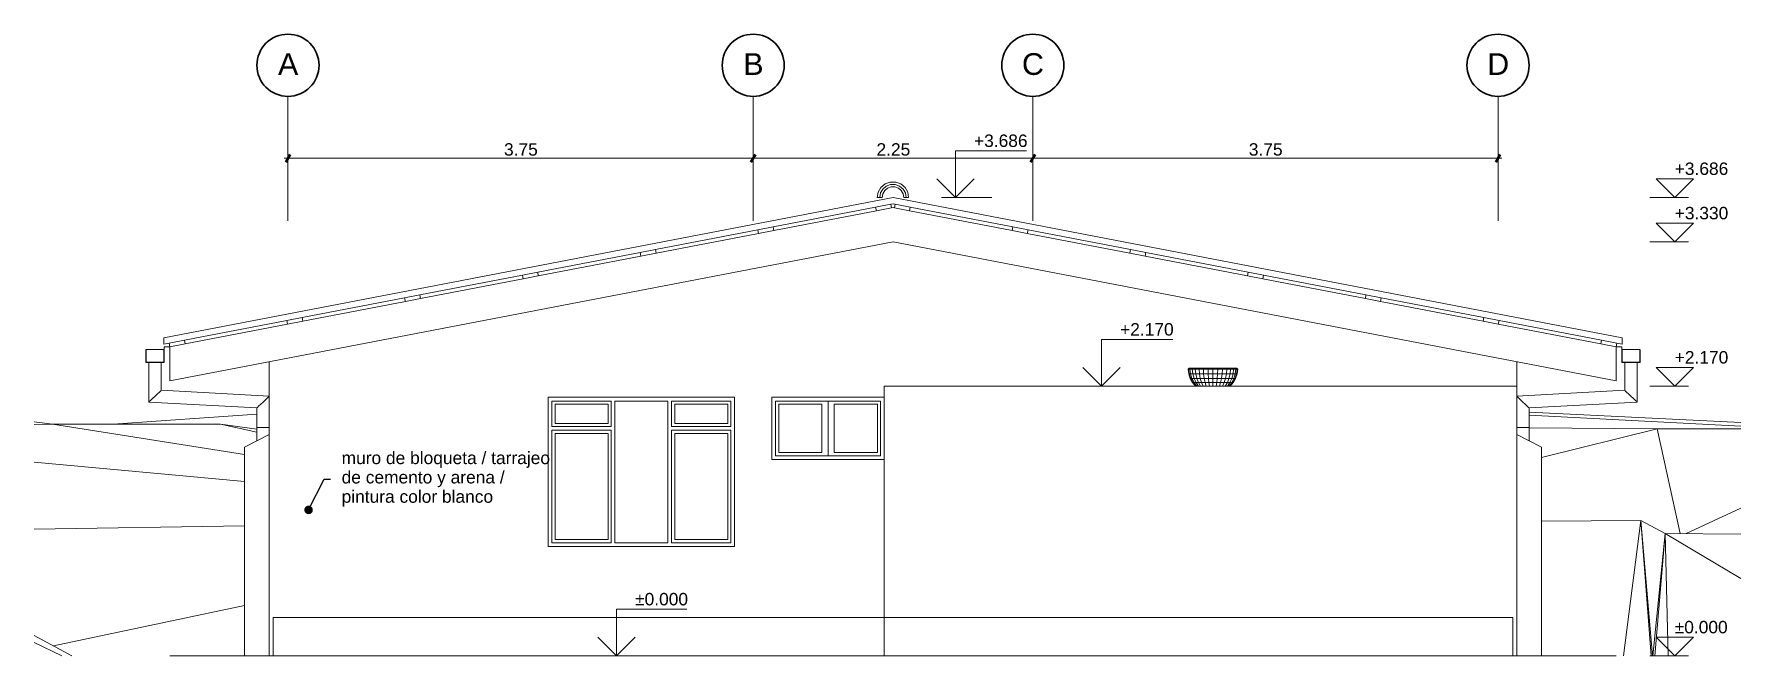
# Model space of a CAD drawing. Header units: metres. Extents: x -41 to 412, y -15 to 25.
# Drawn here: x 342.55 to 356.29, y -14.62 to -9.62 of the extents above; entities that cross this region are included whole.
import ezdxf

# ---------------------------------------------------------------- set-up
doc = ezdxf.new("R2010")
doc.units = ezdxf.units.M
doc.header["$MEASUREMENT"] = 0
for name, color, linetype in [('Annotation - Label', 7, 'Continuous'), ('Dimensioning - General', 7, 'Continuous'), ('Interior - Furniture', 7, 'Continuous'), ('Interior - Lamp', 7, 'Continuous'), ('Shell - Roof', 7, 'Continuous'), ('Site & Landscape - Terrain', 7, 'Continuous'), ('Structural - Bearing', 7, 'Continuous'), ('Structural - Grid', 7, 'Continuous')]:
    doc.layers.add(name, color=color, linetype=linetype)
doc.styles.add('GENERATED_STYLE_2', font='arial.ttf')
doc.dimstyles.new('GENERATED_STYLE__6', dxfattribs={"dimtxt": 0.18, "dimasz": 0.1368, "dimexe": 0.18, "dimexo": 0.0625, "dimgap": 0.09, "dimtad": 0, "dimtih": 1, "dimtoh": 1, "dimdec": 4, "dimzin": 0, "dimdsep": 46, "dimcen": 0.09, "dimadec": 0, "dimazin": 0, "dimtfac": 1, "dimtdec": 4, "dimtmove": 0, "dimatfit": 3, "dimldrblk": 'ARROWHEAD_11', "dimfxl": 1, "dimtolj": 1, "dimtzin": 0, "dimarcsym": 0})
doc.dimstyles.new('GENERATED_STYLE__7', dxfattribs={"dimtxt": 0.1, "dimasz": 0.0475, "dimexe": 0.18, "dimexo": 0.0625, "dimgap": 0.09, "dimtad": 1, "dimtih": 1, "dimtoh": 1, "dimzin": 0, "dimdsep": 46, "dimtxsty": 'GENERATED_STYLE_2', "dimblk": 'ARROWHEAD_2', "dimblk1": 'ARROWHEAD_2', "dimblk2": 'ARROWHEAD_2', "dimcen": 0.09, "dimclrd": 256, "dimclre": 256, "dimclrt": 5, "dimazin": 0, "dimtfac": 1, "dimtdec": 4, "dimtmove": 0, "dimatfit": 3, "dimfxl": 1, "dimtolj": 1, "dimtzin": 0, "dimarcsym": 0})

# ---------------------------------------------------------------- blocks, each defined once
blk = doc.blocks.new('*D60', base_point=(334.601, -14.621))
at = {"layer": 'Dimensioning - General', "color": 151, "linetype": 'Continuous', "lineweight": 20, "true_color": 0x80c2ff, "transparency": 16777216}
for p, q in [((344.594, -10.666), (344.594, -10.572)), ((348.339, -10.666), (348.339, -10.572)), ((344.563, -10.619), (344.594, -10.619)), ((344.594, -10.619), (348.339, -10.619))]:
    blk.add_line(p, q, dxfattribs=at)
at = {"layer": 'Dimensioning - General', "color": 7, "linetype": 'Continuous', "lineweight": 60, "transparency": 16777216}
for p, q in [((344.612, -10.588), (344.576, -10.65)), ((348.357, -10.588), (348.321, -10.65))]:
    blk.add_line(p, q, dxfattribs=at)
at = {"layer": 'Dimensioning - General', "color": 5, "lineweight": 25, "transparency": 16777216, "insert": (346.333, -10.599), "char_height": 0.1, "attachment_point": 7, "style": 'GENERATED_STYLE_2'}
blk.add_mtext('\\A1;3.75', dxfattribs=at)
blk = doc.blocks.new('ARROWHEAD_2')
at = {"color": 0, "linetype": 'Continuous', "lineweight": 0}
for p, q in [((0, 0), (-1, 0)), ((-0.38, -0.66), (0.38, 0.66))]:
    blk.add_line(p, q, dxfattribs=at)
blk = doc.blocks.new('*D61', base_point=(334.601, -14.621))
at = {"layer": 'Dimensioning - General', "color": 151, "linetype": 'Continuous', "lineweight": 20, "true_color": 0x80c2ff, "transparency": 16777216}
for p, q in [((348.339, -10.666), (348.339, -10.572)), ((350.589, -10.666), (350.589, -10.572)), ((348.339, -10.619), (350.589, -10.619))]:
    blk.add_line(p, q, dxfattribs=at)
at = {"layer": 'Dimensioning - General', "color": 7, "linetype": 'Continuous', "lineweight": 60, "transparency": 16777216}
for p, q in [((348.357, -10.588), (348.321, -10.65)), ((350.607, -10.588), (350.571, -10.65))]:
    blk.add_line(p, q, dxfattribs=at)
at = {"layer": 'Dimensioning - General', "color": 5, "lineweight": 25, "transparency": 16777216, "insert": (349.331, -10.599), "char_height": 0.1, "attachment_point": 7, "style": 'GENERATED_STYLE_2'}
blk.add_mtext('\\A1;2.25', dxfattribs=at)
blk = doc.blocks.new('*D62', base_point=(334.601, -14.621))
at = {"layer": 'Dimensioning - General', "color": 151, "linetype": 'Continuous', "lineweight": 20, "true_color": 0x80c2ff, "transparency": 16777216}
for p, q in [((350.589, -10.666), (350.589, -10.572)), ((354.334, -10.666), (354.334, -10.572)), ((350.589, -10.619), (354.334, -10.619)), ((354.334, -10.619), (354.364, -10.619))]:
    blk.add_line(p, q, dxfattribs=at)
at = {"layer": 'Dimensioning - General', "color": 7, "linetype": 'Continuous', "lineweight": 60, "transparency": 16777216}
for p, q in [((350.607, -10.588), (350.571, -10.65)), ((354.316, -10.65), (354.352, -10.588))]:
    blk.add_line(p, q, dxfattribs=at)
at = {"layer": 'Dimensioning - General', "color": 5, "lineweight": 25, "transparency": 16777216, "insert": (352.328, -10.599), "char_height": 0.1, "attachment_point": 7, "style": 'GENERATED_STYLE_2'}
blk.add_mtext('\\A1;3.75', dxfattribs=at)
blk = doc.blocks.new('ARROWHEAD_11')
at = {"color": 0, "linetype": 'Continuous', "lineweight": 0}
blk.add_line((0, 0), (-1, 0), dxfattribs=at)
at = {"color": 0, "linetype": 'Continuous', "lineweight": 0, "const_width": 0.25, "flags": 128}
blk.add_lwpolyline([(-0.125, 0, 1), (0.125, 0, 1)], format="xyb", close=True, dxfattribs=at)

msp = doc.modelspace()

# ---------------------------------------------------------------- linework, layer by layer
at = {"layer": 'Dimensioning - General', "color": 7, "linetype": 'Continuous', "lineweight": 13}
for p, q in [((349.966, -10.934), (349.966, -10.559)), ((349.966, -10.559), (350.538, -10.559)), ((349.966, -10.934), (349.816, -10.784)), ((350.116, -10.784), (349.966, -10.934)), ((355.756, -10.934), (355.606, -10.784)), ((355.606, -10.784), (355.906, -10.784)), ((355.906, -10.784), (355.756, -10.934)), ((355.756, -11.291), (355.606, -11.141)), ((355.606, -11.141), (355.906, -11.141)), ((355.906, -11.141), (355.756, -11.291)), ((351.142, -12.451), (351.142, -12.076)), ((351.142, -12.076), (351.715, -12.076)), ((351.142, -12.451), (350.992, -12.301)), ((351.292, -12.301), (351.142, -12.451)), ((355.756, -12.451), (355.606, -12.301)), ((355.606, -12.301), (355.906, -12.301)), ((355.906, -12.301), (355.756, -12.451)), ((347.238, -14.621), (347.238, -14.246)), ((347.238, -14.246), (347.805, -14.246)), ((347.238, -14.621), (347.088, -14.471)), ((347.388, -14.471), (347.238, -14.621)), ((355.756, -14.621), (355.606, -14.471)), ((355.606, -14.471), (355.906, -14.471)), ((355.906, -14.471), (355.756, -14.621))]:
    msp.add_line(p, q, dxfattribs=at)
at = {"layer": 'Dimensioning - General', "color": 151, "linetype": 'Continuous', "lineweight": 20, "true_color": 0x80c2ff}
for p, q in [((349.966, -10.934), (349.853, -10.934)), ((349.966, -10.934), (350.26, -10.934)), ((355.756, -10.934), (355.556, -10.934)), ((355.756, -10.934), (355.868, -10.934)), ((355.756, -11.291), (355.556, -11.291)), ((355.756, -11.291), (355.868, -11.291)), ((351.142, -12.451), (351.03, -12.451)), ((351.142, -12.451), (351.436, -12.451)), ((355.756, -12.451), (355.556, -12.451)), ((355.756, -12.451), (355.868, -12.451)), ((347.238, -14.621), (346.944, -14.621)), ((347.238, -14.621), (347.35, -14.621)), ((355.756, -14.621), (355.556, -14.621)), ((355.756, -14.621), (355.868, -14.621))]:
    msp.add_line(p, q, dxfattribs=at)
at = {"layer": 'Interior - Furniture', "color": 104, "linetype": 'Continuous', "lineweight": 13, "true_color": 0x029e21}
for p, q in [((349.367, -10.853), (349.4, -10.825)), ((349.382, -10.866), (349.41, -10.842)), ((349.4, -10.825), (349.442, -10.81)), ((349.41, -10.842), (349.445, -10.829)), ((349.42, -10.859), (349.449, -10.849)), ((349.442, -10.81), (349.486, -10.81)), ((349.445, -10.829), (349.482, -10.829)), ((349.449, -10.849), (349.479, -10.849)), ((349.479, -10.849), (349.507, -10.859)), ((349.482, -10.829), (349.517, -10.842)), ((349.486, -10.81), (349.527, -10.825)), ((349.517, -10.842), (349.545, -10.866)), ((349.527, -10.825), (349.561, -10.853)), ((349.337, -10.934), (349.345, -10.891)), ((349.337, -10.934), (349.337, -10.934)), ((349.337, -10.934), (349.357, -10.934)), ((349.345, -10.891), (349.367, -10.853)), ((349.357, -10.934), (349.364, -10.898)), ((349.357, -10.934), (349.357, -10.934)), ((349.357, -10.934), (349.377, -10.934)), ((349.357, -10.934), (349.357, -10.934)), ((349.364, -10.898), (349.382, -10.866)), ((349.377, -10.934), (349.382, -10.905)), ((349.377, -10.934), (349.377, -10.934)), ((349.382, -10.905), (349.397, -10.879)), ((349.397, -10.879), (349.42, -10.859)), ((349.452, -11.018), (349.447, -10.988)), ((349.475, -11.018), (349.481, -10.988)), ((349.507, -10.859), (349.53, -10.879)), ((349.53, -10.879), (349.545, -10.905)), ((349.545, -10.866), (349.564, -10.898)), ((349.545, -10.905), (349.55, -10.934)), ((349.57, -10.934), (349.55, -10.934)), ((349.55, -10.934), (349.55, -10.934)), ((349.561, -10.853), (349.583, -10.891)), ((349.564, -10.898), (349.57, -10.934)), ((349.57, -10.934), (349.57, -10.934)), ((349.59, -10.934), (349.57, -10.934)), ((349.57, -10.934), (349.57, -10.934)), ((349.583, -10.891), (349.59, -10.934)), ((349.59, -10.934), (349.59, -10.934)), ((349.33, -11.041), (349.324, -11.012)), ((349.452, -11.018), (349.33, -11.041)), ((349.475, -11.018), (349.598, -11.041)), ((349.598, -11.041), (349.603, -11.012)), ((348.382, -11.224), (348.376, -11.194)), ((348.505, -11.2), (348.382, -11.224)), ((348.505, -11.2), (348.499, -11.171)), ((350.423, -11.2), (350.428, -11.171)), ((350.423, -11.2), (350.545, -11.224)), ((350.545, -11.224), (350.551, -11.194)), ((347.434, -11.406), (347.429, -11.376)), ((347.557, -11.382), (347.434, -11.406)), ((347.557, -11.382), (347.551, -11.353)), ((351.37, -11.382), (351.376, -11.353)), ((351.37, -11.382), (351.493, -11.406)), ((351.493, -11.406), (351.499, -11.376)), ((346.609, -11.564), (346.604, -11.535)), ((352.318, -11.564), (352.324, -11.535)), ((346.487, -11.588), (346.481, -11.558)), ((346.609, -11.564), (346.487, -11.588)), ((352.318, -11.564), (352.441, -11.588)), ((352.441, -11.588), (352.446, -11.558)), ((345.539, -11.77), (345.533, -11.741)), ((345.662, -11.747), (345.539, -11.77)), ((345.662, -11.747), (345.656, -11.717)), ((353.266, -11.747), (353.271, -11.717)), ((353.266, -11.747), (353.388, -11.77)), ((353.388, -11.77), (353.394, -11.741)), ((344.591, -11.952), (344.586, -11.923)), ((344.714, -11.929), (344.591, -11.952)), ((344.714, -11.929), (344.708, -11.899)), ((354.213, -11.929), (354.219, -11.899)), ((354.213, -11.929), (354.336, -11.952)), ((354.336, -11.952), (354.342, -11.923)), ((343.766, -12.111), (343.761, -12.081)), ((355.161, -12.111), (355.167, -12.081)), ((343.45, -12.156), (343.45, -12.26)), ((343.594, -12.158), (343.454, -12.158)), ((343.454, -12.158), (343.454, -12.258)), ((343.594, -12.258), (343.594, -12.158)), ((343.598, -12.156), (343.598, -12.136)), ((343.598, -12.136), (343.644, -12.136)), ((343.598, -12.26), (343.598, -12.156)), ((343.644, -12.134), (343.638, -12.105)), ((343.766, -12.111), (343.644, -12.134)), ((355.161, -12.111), (355.284, -12.134)), ((355.284, -12.134), (355.289, -12.105)), ((355.33, -12.136), (355.284, -12.136)), ((355.33, -12.156), (355.33, -12.136)), ((355.33, -12.26), (355.33, -12.156)), ((355.334, -12.158), (355.474, -12.158)), ((355.334, -12.258), (355.334, -12.158)), ((355.474, -12.158), (355.474, -12.258)), ((355.478, -12.156), (355.478, -12.26)), ((343.45, -12.26), (343.598, -12.26)), ((343.454, -12.258), (343.594, -12.258)), ((355.478, -12.26), (355.33, -12.26)), ((355.474, -12.258), (355.334, -12.258))]:
    msp.add_line(p, q, dxfattribs=at)
at = {"layer": 'Interior - Furniture', "color": 95, "linetype": 'Continuous', "lineweight": 15, "true_color": 0x41c341}
for p, q in [((343.474, -12.258), (343.474, -12.58)), ((343.574, -12.258), (343.574, -12.485)), ((355.354, -12.258), (355.354, -12.485)), ((355.454, -12.258), (355.454, -12.58)), ((343.543, -12.514), (343.559, -12.499)), ((343.559, -12.499), (343.57, -12.489)), ((343.57, -12.489), (343.574, -12.485)), ((343.574, -12.485), (344.444, -12.532)), ((355.354, -12.485), (354.484, -12.532)), ((355.358, -12.489), (355.354, -12.485)), ((355.368, -12.499), (355.358, -12.489)), ((355.385, -12.514), (355.368, -12.499)), ((343.474, -12.58), (343.478, -12.576)), ((343.474, -12.58), (344.344, -12.627)), ((343.478, -12.576), (343.488, -12.566)), ((343.488, -12.566), (343.505, -12.551)), ((343.505, -12.551), (343.524, -12.533)), ((343.524, -12.533), (343.543, -12.514)), ((344.344, -12.627), (344.348, -12.623)), ((344.344, -12.627), (344.344, -12.785)), ((344.348, -12.623), (344.358, -12.613)), ((344.358, -12.613), (344.375, -12.597)), ((344.375, -12.597), (344.394, -12.579)), ((344.394, -12.579), (344.413, -12.561)), ((344.413, -12.561), (344.429, -12.546)), ((344.429, -12.546), (344.44, -12.536)), ((344.44, -12.536), (344.444, -12.532)), ((354.488, -12.536), (354.484, -12.532)), ((354.498, -12.546), (354.488, -12.536)), ((354.515, -12.561), (354.498, -12.546)), ((354.534, -12.579), (354.515, -12.561)), ((354.553, -12.597), (354.534, -12.579)), ((354.569, -12.613), (354.553, -12.597)), ((354.58, -12.623), (354.569, -12.613)), ((354.584, -12.627), (354.58, -12.623)), ((355.454, -12.58), (354.584, -12.627)), ((354.584, -12.627), (354.584, -12.785)), ((355.404, -12.533), (355.385, -12.514)), ((355.423, -12.551), (355.404, -12.533)), ((355.439, -12.566), (355.423, -12.551)), ((355.45, -12.576), (355.439, -12.566)), ((355.454, -12.58), (355.45, -12.576)), ((344.344, -12.785), (344.344, -12.891)), ((344.344, -12.785), (344.348, -12.785)), ((344.348, -12.785), (344.358, -12.785)), ((344.358, -12.785), (344.375, -12.785)), ((344.375, -12.785), (344.394, -12.785)), ((344.394, -12.785), (344.413, -12.785)), ((344.413, -12.785), (344.429, -12.785)), ((344.429, -12.785), (344.44, -12.785)), ((344.44, -12.785), (344.444, -12.785)), ((354.488, -12.785), (354.484, -12.785)), ((354.498, -12.785), (354.488, -12.785)), ((354.515, -12.785), (354.498, -12.785)), ((354.534, -12.785), (354.515, -12.785)), ((354.553, -12.785), (354.534, -12.785)), ((354.569, -12.785), (354.553, -12.785)), ((354.58, -12.785), (354.569, -12.785)), ((354.584, -12.785), (354.58, -12.785)), ((354.584, -12.785), (354.584, -12.891))]:
    msp.add_line(p, q, dxfattribs=at)
at = {"layer": 'Interior - Lamp', "color": 2, "linetype": 'Continuous', "lineweight": 13, "true_color": 0xffeb28}
for p, q in [((351.849, -12.308), (351.839, -12.315)), ((351.839, -12.315), (351.843, -12.315)), ((351.839, -12.315), (351.844, -12.353)), ((351.852, -12.308), (351.843, -12.315)), ((351.843, -12.315), (351.854, -12.315)), ((351.843, -12.315), (351.848, -12.353)), ((351.844, -12.353), (351.848, -12.353)), ((351.844, -12.353), (351.856, -12.389)), ((351.848, -12.353), (351.859, -12.353)), ((351.848, -12.353), (351.86, -12.389)), ((351.849, -12.308), (351.852, -12.308)), ((351.849, -12.308), (351.849, -12.308)), ((351.849, -12.308), (351.849, -12.308)), ((351.852, -12.308), (351.863, -12.308)), ((351.863, -12.308), (351.854, -12.315)), ((351.854, -12.315), (351.873, -12.315)), ((351.854, -12.315), (351.859, -12.353)), ((351.859, -12.353), (351.877, -12.353)), ((351.859, -12.353), (351.87, -12.389)), ((351.863, -12.308), (351.881, -12.308)), ((351.881, -12.308), (351.873, -12.315)), ((351.873, -12.315), (351.897, -12.315)), ((351.873, -12.315), (351.877, -12.353)), ((351.877, -12.353), (351.901, -12.353)), ((351.877, -12.353), (351.887, -12.389)), ((351.881, -12.308), (351.904, -12.308)), ((351.904, -12.308), (351.897, -12.315)), ((351.897, -12.315), (351.928, -12.315)), ((351.897, -12.315), (351.901, -12.353)), ((351.901, -12.353), (351.93, -12.353)), ((351.901, -12.353), (351.91, -12.389)), ((351.904, -12.308), (351.933, -12.308)), ((351.933, -12.308), (351.928, -12.315)), ((351.928, -12.315), (351.962, -12.315)), ((351.928, -12.315), (351.93, -12.353)), ((351.93, -12.353), (351.964, -12.353)), ((351.93, -12.353), (351.937, -12.389)), ((351.933, -12.308), (351.966, -12.308)), ((351.966, -12.308), (351.962, -12.315)), ((351.962, -12.315), (352, -12.315)), ((351.962, -12.315), (351.964, -12.353)), ((351.964, -12.353), (352.001, -12.353)), ((351.964, -12.353), (351.969, -12.389)), ((351.966, -12.308), (352.002, -12.308)), ((352.002, -12.308), (352, -12.315)), ((352, -12.315), (352.039, -12.315)), ((352, -12.315), (352.001, -12.353)), ((352.001, -12.353), (352.039, -12.353)), ((352.001, -12.353), (352.003, -12.389)), ((352.002, -12.308), (352.039, -12.308)), ((352.039, -12.308), (352.076, -12.308)), ((352.039, -12.308), (352.039, -12.315)), ((352.039, -12.315), (352.078, -12.315)), ((352.039, -12.315), (352.039, -12.353)), ((352.039, -12.353), (352.077, -12.353)), ((352.039, -12.353), (352.039, -12.389)), ((352.077, -12.353), (352.074, -12.389)), ((352.076, -12.308), (352.111, -12.308)), ((352.076, -12.308), (352.078, -12.315)), ((352.078, -12.315), (352.077, -12.353)), ((352.077, -12.353), (352.113, -12.353)), ((352.078, -12.315), (352.115, -12.315)), ((352.113, -12.353), (352.109, -12.389)), ((352.111, -12.308), (352.144, -12.308)), ((352.111, -12.308), (352.115, -12.315)), ((352.115, -12.315), (352.113, -12.353)), ((352.113, -12.353), (352.147, -12.353)), ((352.115, -12.315), (352.15, -12.315)), ((352.147, -12.353), (352.14, -12.389)), ((352.144, -12.308), (352.173, -12.308)), ((352.144, -12.308), (352.15, -12.315)), ((352.15, -12.315), (352.147, -12.353)), ((352.147, -12.353), (352.177, -12.353)), ((352.15, -12.315), (352.18, -12.315)), ((352.177, -12.353), (352.168, -12.389)), ((352.173, -12.308), (352.197, -12.308)), ((352.173, -12.308), (352.18, -12.315)), ((352.18, -12.315), (352.177, -12.353)), ((352.177, -12.353), (352.201, -12.353)), ((352.18, -12.315), (352.205, -12.315)), ((352.201, -12.353), (352.191, -12.389)), ((352.197, -12.308), (352.214, -12.308)), ((352.197, -12.308), (352.205, -12.315)), ((352.205, -12.315), (352.201, -12.353)), ((352.201, -12.353), (352.219, -12.353)), ((352.205, -12.315), (352.223, -12.315)), ((352.219, -12.353), (352.208, -12.389)), ((352.214, -12.308), (352.225, -12.308)), ((352.214, -12.308), (352.223, -12.315)), ((352.23, -12.353), (352.218, -12.389)), ((352.223, -12.315), (352.219, -12.353)), ((352.219, -12.353), (352.23, -12.353)), ((352.234, -12.353), (352.221, -12.389)), ((352.223, -12.315), (352.235, -12.315)), ((352.225, -12.308), (352.229, -12.308)), ((352.225, -12.308), (352.235, -12.315)), ((352.229, -12.308), (352.239, -12.315)), ((352.229, -12.308), (352.229, -12.308)), ((352.229, -12.308), (352.229, -12.308)), ((352.235, -12.315), (352.23, -12.353)), ((352.23, -12.353), (352.234, -12.353)), ((352.239, -12.315), (352.234, -12.353)), ((352.235, -12.315), (352.239, -12.315)), ((351.856, -12.389), (351.86, -12.389)), ((351.856, -12.389), (351.875, -12.422)), ((351.86, -12.389), (351.87, -12.389)), ((351.86, -12.389), (351.878, -12.422)), ((351.87, -12.389), (351.887, -12.389)), ((351.87, -12.389), (351.887, -12.422)), ((351.875, -12.422), (351.878, -12.422)), ((351.875, -12.422), (351.899, -12.451)), ((351.878, -12.422), (351.887, -12.422)), ((351.878, -12.422), (351.902, -12.451)), ((351.887, -12.389), (351.91, -12.389)), ((351.887, -12.389), (351.903, -12.422)), ((351.887, -12.422), (351.903, -12.422)), ((351.887, -12.422), (351.91, -12.451)), ((351.903, -12.422), (351.923, -12.422)), ((351.903, -12.422), (351.922, -12.451)), ((351.91, -12.389), (351.937, -12.389)), ((351.91, -12.389), (351.923, -12.422)), ((351.923, -12.422), (351.948, -12.422)), ((351.923, -12.422), (351.94, -12.451)), ((351.937, -12.389), (351.969, -12.389)), ((351.937, -12.389), (351.948, -12.422)), ((351.948, -12.422), (351.976, -12.422)), ((351.948, -12.422), (351.961, -12.451)), ((351.969, -12.389), (352.003, -12.389)), ((351.969, -12.389), (351.976, -12.422)), ((351.976, -12.422), (352.007, -12.422)), ((351.976, -12.422), (351.985, -12.451)), ((352.003, -12.389), (352.039, -12.389)), ((352.003, -12.389), (352.007, -12.422)), ((352.007, -12.422), (352.039, -12.422)), ((352.007, -12.422), (352.011, -12.451)), ((352.039, -12.389), (352.074, -12.389)), ((352.039, -12.389), (352.039, -12.422)), ((352.039, -12.422), (352.071, -12.422)), ((352.039, -12.422), (352.039, -12.451)), ((352.071, -12.422), (352.066, -12.451)), ((352.074, -12.389), (352.071, -12.422)), ((352.071, -12.422), (352.101, -12.422)), ((352.074, -12.389), (352.109, -12.389)), ((352.101, -12.422), (352.092, -12.451)), ((352.109, -12.389), (352.101, -12.422)), ((352.101, -12.422), (352.13, -12.422)), ((352.109, -12.389), (352.14, -12.389)), ((352.13, -12.422), (352.116, -12.451)), ((352.14, -12.389), (352.13, -12.422)), ((352.13, -12.422), (352.155, -12.422)), ((352.155, -12.422), (352.138, -12.451)), ((352.14, -12.389), (352.168, -12.389)), ((352.168, -12.389), (352.155, -12.422)), ((352.155, -12.422), (352.175, -12.422)), ((352.175, -12.422), (352.155, -12.451)), ((352.168, -12.389), (352.191, -12.389)), ((352.19, -12.422), (352.168, -12.451)), ((352.191, -12.389), (352.175, -12.422)), ((352.175, -12.422), (352.19, -12.422)), ((352.199, -12.422), (352.176, -12.451)), ((352.203, -12.422), (352.179, -12.451)), ((352.208, -12.389), (352.19, -12.422)), ((352.19, -12.422), (352.199, -12.422)), ((352.191, -12.389), (352.208, -12.389)), ((352.218, -12.389), (352.199, -12.422)), ((352.199, -12.422), (352.203, -12.422)), ((352.221, -12.389), (352.203, -12.422)), ((352.208, -12.389), (352.218, -12.389)), ((352.218, -12.389), (352.221, -12.389))]:
    msp.add_line(p, q, dxfattribs=at)
at = {"layer": 'Shell - Roof', "color": 23, "linetype": 'Continuous', "lineweight": 13, "true_color": 0xbf8080}
for p, q in [((343.594, -12.063), (349.464, -10.934)), ((349.447, -10.988), (349.324, -11.012)), ((349.464, -10.985), (349.447, -10.988)), ((349.464, -10.934), (355.334, -12.063)), ((349.481, -10.988), (349.464, -10.985)), ((349.603, -11.012), (349.481, -10.988)), ((349.324, -11.012), (348.499, -11.171)), ((348.505, -11.2), (349.33, -11.041)), ((349.452, -11.018), (349.464, -11.016)), ((349.464, -11.016), (349.475, -11.018)), ((349.598, -11.041), (350.423, -11.2)), ((350.428, -11.171), (349.603, -11.012)), ((348.376, -11.194), (347.551, -11.353)), ((347.557, -11.382), (348.382, -11.224)), ((348.499, -11.171), (348.376, -11.194)), ((350.551, -11.194), (350.428, -11.171)), ((350.545, -11.224), (351.37, -11.382)), ((351.376, -11.353), (350.551, -11.194)), ((349.464, -11.291), (343.644, -12.409)), ((347.429, -11.376), (346.604, -11.535)), ((347.551, -11.353), (347.429, -11.376)), ((355.284, -12.409), (349.464, -11.291)), ((351.499, -11.376), (351.376, -11.353)), ((352.324, -11.535), (351.499, -11.376)), ((346.604, -11.535), (346.481, -11.558)), ((346.609, -11.564), (347.434, -11.406)), ((351.493, -11.406), (352.318, -11.564)), ((352.446, -11.558), (352.324, -11.535)), ((346.481, -11.558), (345.656, -11.717)), ((345.662, -11.747), (346.487, -11.588)), ((352.441, -11.588), (353.266, -11.747)), ((353.271, -11.717), (352.446, -11.558)), ((345.533, -11.741), (344.708, -11.899)), ((344.714, -11.929), (345.539, -11.77)), ((345.656, -11.717), (345.533, -11.741)), ((353.394, -11.741), (353.271, -11.717)), ((353.388, -11.77), (354.213, -11.929)), ((354.219, -11.899), (353.394, -11.741)), ((344.586, -11.923), (343.761, -12.081)), ((344.708, -11.899), (344.586, -11.923)), ((354.342, -11.923), (354.219, -11.899)), ((355.167, -12.081), (354.342, -11.923)), ((343.594, -12.063), (343.594, -12.114)), ((343.761, -12.081), (343.638, -12.105)), ((343.766, -12.111), (344.591, -11.952)), ((354.336, -11.952), (355.161, -12.111)), ((355.289, -12.105), (355.167, -12.081)), ((355.334, -12.063), (355.334, -12.114)), ((343.638, -12.105), (343.594, -12.114)), ((343.644, -12.134), (343.644, -12.409)), ((355.284, -12.134), (355.284, -12.409)), ((355.334, -12.114), (355.289, -12.105))]:
    msp.add_line(p, q, dxfattribs=at)
at = {"layer": 'Site & Landscape - Terrain', "color": 54, "linetype": 'Continuous', "lineweight": 13}
for p, q in [((342.551, -12.738), (342.7, -12.757)), ((342.551, -12.76), (342.7, -12.757)), ((344.244, -13.001), (342.7, -12.757)), ((344.051, -12.757), (342.7, -12.757)), ((344.344, -12.678), (343.187, -12.757)), ((344.344, -12.821), (344.051, -12.757)), ((344.051, -12.757), (344.344, -12.798)), ((354.584, -12.662), (356.288, -12.745)), ((354.584, -12.684), (356.288, -12.774)), ((344.444, -12.841), (344.244, -12.941)), ((354.484, -12.841), (354.684, -12.941)), ((354.584, -12.787), (355.616, -12.796)), ((355.616, -12.796), (354.684, -13.025)), ((356.288, -12.794), (355.616, -12.796)), ((355.616, -12.796), (356.288, -12.796)), ((355.801, -13.637), (355.616, -12.796)), ((344.244, -12.941), (344.244, -14.621)), ((354.684, -12.941), (354.684, -14.621)), ((342.551, -13.063), (344.244, -13.219)), ((356.288, -13.433), (355.848, -13.637)), ((344.244, -13.574), (342.551, -13.601)), ((355.482, -13.531), (354.684, -13.537)), ((355.482, -13.531), (355.345, -14.621)), ((355.567, -14.621), (355.482, -13.531)), ((355.482, -13.531), (355.68, -13.636)), ((355.482, -13.531), (355.578, -14.621)), ((355.68, -13.636), (355.58, -14.621)), ((355.68, -13.636), (355.596, -14.621)), ((355.68, -13.636), (356.288, -13.641)), ((355.68, -13.636), (356.288, -13.998)), ((355.68, -13.636), (355.703, -14.621)), ((342.706, -14.54), (344.244, -14.216)), ((342.551, -14.457), (342.855, -14.621)), ((342.774, -14.621), (342.551, -14.512))]:
    msp.add_line(p, q, dxfattribs=at)
at = {"layer": 'Structural - Bearing', "color": 251, "linetype": 'Continuous', "lineweight": 20, "true_color": 0x6a6a6a}
for p, q in [((344.444, -14.311), (344.444, -12.256)), ((354.484, -12.451), (354.484, -12.256)), ((349.394, -12.451), (354.334, -12.451)), ((349.394, -12.451), (349.394, -14.311)), ((354.334, -12.451), (354.484, -12.451)), ((354.484, -12.451), (354.484, -14.311)), ((346.689, -13.741), (346.689, -12.541)), ((346.689, -12.541), (348.189, -12.541)), ((348.189, -12.541), (348.189, -13.741)), ((348.489, -13.041), (348.489, -12.541)), ((348.489, -12.541), (349.394, -12.541)), ((349.394, -13.041), (348.489, -13.041)), ((348.189, -13.741), (346.689, -13.741)), ((344.444, -14.621), (344.444, -14.311)), ((344.474, -14.311), (344.744, -14.311)), ((344.474, -14.311), (344.474, -14.621)), ((349.394, -14.311), (344.744, -14.311)), ((349.394, -14.311), (349.394, -14.621)), ((349.394, -14.311), (354.334, -14.311)), ((354.334, -14.311), (354.454, -14.311)), ((354.454, -14.621), (354.454, -14.311)), ((354.484, -14.311), (354.484, -14.621))]:
    msp.add_line(p, q, dxfattribs=at)
at = {"layer": 'Structural - Bearing', "color": 30, "linetype": 'Continuous', "lineweight": 18, "true_color": 0xff6600}
for p, q in [((346.719, -12.776), (346.719, -12.571)), ((346.719, -12.571), (347.195, -12.571)), ((346.744, -12.751), (346.744, -12.596)), ((346.744, -12.596), (347.17, -12.596)), ((347.17, -12.596), (347.17, -12.751)), ((347.195, -12.571), (347.195, -12.776)), ((347.225, -13.711), (347.225, -12.571)), ((347.225, -12.571), (347.652, -12.571)), ((347.652, -12.571), (347.652, -13.711)), ((347.682, -12.776), (347.682, -12.571)), ((347.682, -12.571), (348.159, -12.571)), ((347.707, -12.751), (347.707, -12.596)), ((347.707, -12.596), (348.134, -12.596)), ((348.134, -12.596), (348.134, -12.751)), ((348.159, -12.571), (348.159, -12.776)), ((348.519, -13.011), (348.519, -12.571)), ((348.519, -12.571), (349.364, -12.571)), ((348.544, -12.986), (348.544, -12.596)), ((348.544, -12.596), (348.891, -12.596)), ((348.891, -12.596), (348.891, -12.986)), ((348.941, -12.571), (348.941, -12.596)), ((348.941, -12.596), (348.941, -12.986)), ((348.991, -12.986), (348.991, -12.596)), ((348.991, -12.596), (349.339, -12.596)), ((349.339, -12.596), (349.339, -12.986)), ((349.364, -12.571), (349.364, -13.011)), ((347.195, -12.776), (346.719, -12.776)), ((347.17, -12.751), (346.744, -12.751)), ((348.159, -12.776), (347.682, -12.776)), ((348.134, -12.751), (347.707, -12.751)), ((346.719, -13.711), (346.719, -12.806)), ((346.719, -12.806), (347.195, -12.806)), ((346.744, -13.686), (346.744, -12.831)), ((346.744, -12.831), (347.17, -12.831)), ((347.17, -12.831), (347.17, -13.686)), ((347.195, -12.806), (347.195, -13.711)), ((347.682, -13.711), (347.682, -12.806)), ((347.682, -12.806), (348.159, -12.806)), ((347.707, -13.686), (347.707, -12.831)), ((347.707, -12.831), (348.134, -12.831)), ((348.134, -12.831), (348.134, -13.686)), ((348.159, -12.806), (348.159, -13.711)), ((349.364, -13.011), (348.519, -13.011)), ((348.891, -12.986), (348.544, -12.986)), ((348.941, -12.986), (348.941, -13.011)), ((349.339, -12.986), (348.991, -12.986)), ((347.195, -13.711), (346.719, -13.711)), ((347.17, -13.686), (346.744, -13.686)), ((347.652, -13.711), (347.225, -13.711)), ((348.159, -13.711), (347.682, -13.711)), ((348.134, -13.686), (347.707, -13.686))]:
    msp.add_line(p, q, dxfattribs=at)
at = {"layer": 'Structural - Bearing', "color": 123, "linetype": 'Continuous', "lineweight": 20, "true_color": 0x71cebe}
for p, q in [((343.644, -14.621), (348.594, -14.621)), ((348.594, -14.621), (355.284, -14.621))]:
    msp.add_line(p, q, dxfattribs=at)
at = {"layer": 'Structural - Grid', "color": 104, "linetype": 'Continuous', "lineweight": 13, "true_color": 0x029e21}
for p, q in [((344.594, -10.121), (344.594, -11.121)), ((344.594, -10.121), (344.594, -10.121)), ((348.339, -10.121), (348.339, -11.121)), ((348.339, -10.121), (348.339, -10.121)), ((350.589, -10.121), (350.589, -11.121)), ((350.589, -10.121), (350.589, -10.121)), ((354.334, -10.121), (354.334, -11.121)), ((354.334, -10.121), (354.334, -10.121)), ((344.594, -11.121), (344.594, -11.121)), ((348.339, -11.121), (348.339, -11.121)), ((350.589, -11.121), (350.589, -11.121)), ((354.334, -11.121), (354.334, -11.121))]:
    msp.add_line(p, q, dxfattribs=at)
at = {"layer": 'Structural - Grid', "color": 7, "linetype": 'Continuous', "lineweight": 35}
for centre in [(344.594, -9.871), (348.339, -9.871), (350.589, -9.871), (354.334, -9.871)]:
    msp.add_circle(centre, 0.25, dxfattribs=at)
at = {"layer": 'Structural - Grid', "color": 104, "linetype": 'Continuous', "lineweight": 13, "true_color": 0x029e21}
for p in [(344.594, -10.121), (344.594, -10.121), (348.339, -10.121), (348.339, -10.121), (350.589, -10.121), (350.589, -10.121), (354.334, -10.121), (354.334, -10.121)]:
    msp.add_point(p, dxfattribs=at)

# ---------------------------------------------------------------- texts
at = {"layer": 'Annotation - Label', "color": 5, "linetype": 'Continuous', "lineweight": 25, "insert": (345.026, -13.199), "char_height": 0.1, "width": 1.69888, "attachment_point": 4, "line_spacing_factor": 0.93257, "style": 'GENERATED_STYLE_2'}
msp.add_mtext('\\A1;muro de bloqueta / tarrajeo de cemento y arena / pintura color blanco', dxfattribs=at)
at = {"layer": 'Dimensioning - General', "color": 5, "lineweight": 25, "char_height": 0.1, "attachment_point": 7, "style": 'GENERATED_STYLE_2'}
for s, insert in [('\\A1;+3.686', (350.116, -10.529)), ('\\A1;+3.686', (355.756, -10.754)), ('\\A1;+3.330', (355.756, -11.111)), ('\\A1;+2.170', (351.292, -12.046)), ('\\A1;+2.170', (355.756, -12.271)), ('\\A1;±0.000', (347.388, -14.216)), ('\\A1;±0.000', (355.756, -14.441))]:
    msp.add_mtext(s, dxfattribs=dict(at, insert=insert))
at = {"layer": 'Structural - Grid', "color": 7, "lineweight": 13, "char_height": 0.175, "attachment_point": 4, "style": 'GENERATED_STYLE_2'}
for s, insert in [('\\A1;\\pt0;A', (344.514, -9.861)), ('\\A1;\\pt0;B', (348.259, -9.861)), ('\\A1;\\pt0;C', (350.502, -9.862)), ('\\A1;\\pt0;D', (354.247, -9.861))]:
    msp.add_mtext(s, dxfattribs=dict(at, insert=insert))

# ---------------------------------------------------------------- dimensions: what is measured, and where the dimension line sits
at = {"layer": 'Dimensioning - General', "color": 151, "linetype": 'Continuous', "lineweight": 20, "true_color": 0x80c2ff}
for base, p1, p2, picture, middle in [((348.338721064, -10.619077943), (344.593721064, -10.619077943), (348.338721064, -10.619077943), '*D60', (346.463074565, -10.549077942)), ((350.589, -10.619), (348.339, -10.619), (350.589, -10.619), '*D61', (349.461, -10.549)), ((354.333721064, -10.619077943), (350.588721064, -10.619077943), (354.333721064, -10.619077943), '*D62', (352.458074565, -10.549077942))]:
    dim = msp.add_linear_dim(base=base, p1=p1, p2=p2, dimstyle='GENERATED_STYLE__7', dxfattribs=at)
    dim.commit()
    dim.dimension.update_dxf_attribs({"geometry": picture, "text_midpoint": middle, "dimtype": 160})

# ---------------------------------------------------------------- leaders
at = {"layer": 'Annotation - Label', "color": 151, "linetype": 'Continuous', "lineweight": 20, "true_color": 0x80c2ff, "annotation_type": 0, "has_hookline": 1, "hookline_direction": 0, "text_width": 1.663}
msp.add_leader([(344.76, -13.447), (344.885, -13.199), (344.936, -13.199)], dimstyle='GENERATED_STYLE__6', dxfattribs=at)

doc.saveas('drawing.dxf')
